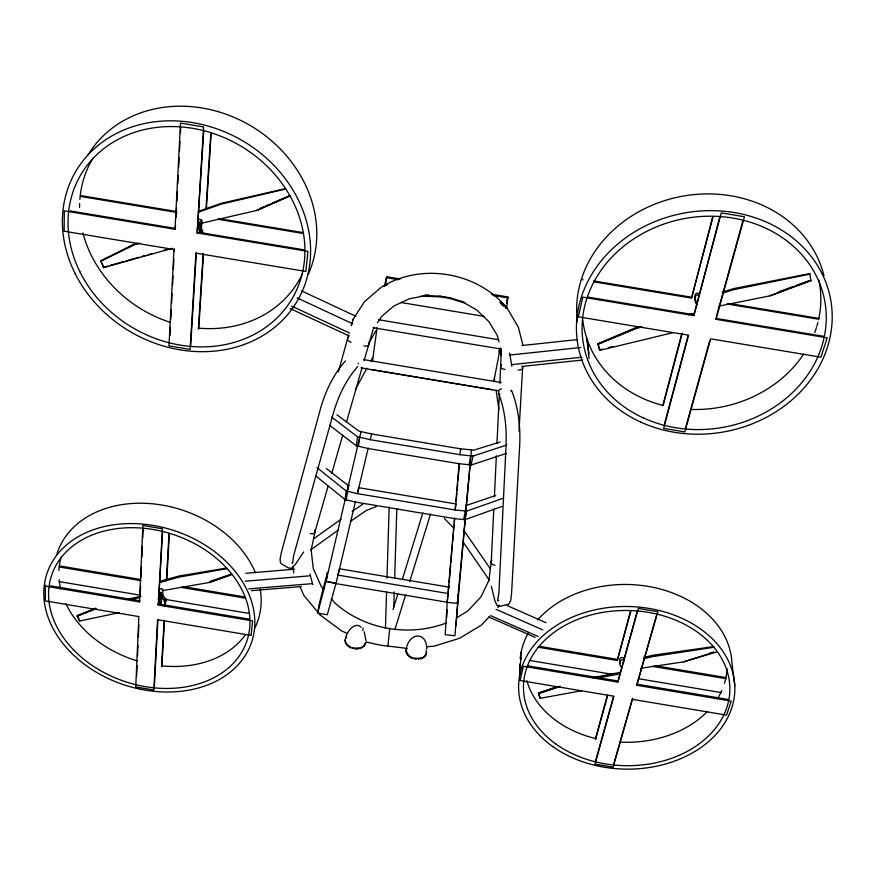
<?xml version="1.0" encoding="UTF-8"?>
<svg xmlns="http://www.w3.org/2000/svg" width="876" height="876" viewBox="0 0 876 876"><rect width="100%" height="100%" fill="white"/><g stroke="black" fill="none" stroke-linecap="round" stroke-linejoin="round"><path stroke-width="1.31" d="M45.344 586.132L45.344 600.903L138.857 616.584L135.747 686.97L153.837 690.003L157.56 619.715L251.149 635.407L252.573 620.876L158.337 605.075L162.389 528.743L142.876 525.48L139.503 601.922L45.344 586.132L45.87 585.08M365.96 640.695L364.186 631.727M582.836 280.002L582.847 279.126M824.25 336.417L715.889 318.382L716.031 319.324L827.207 337.818L820.9 357.2L710.633 338.837L684.846 431.912L663.658 428.375L688.58 335.169L578.401 316.827L578.412 315.897M385.44 628.596L386.579 591.694M386.995 578.029L389.185 506.952M393.773 606.991L394.233 591.957M394.66 578.28L396.828 508.573M501.313 350.52L499.878 383.338M581.609 690.748L540.153 698.303L538.499 693.047L557.465 686.445M540.153 698.303L538.499 693.047L559.983 686.269M136.59 676.392L137.061 665.563M137.488 656.091L137.97 645.273M138.32 637.148L138.868 624.971M140.116 596.753L140.598 585.836M140.959 577.656L141.441 566.739M141.868 557.191L142.35 546.274M142.711 538.083L143.138 528.535M495.017 565.239A4.041 2.431 5.5 0 1 491.206 562.436L493.79 509.109M494.382 496.812L496.374 455.794M496.966 443.486L499.353 394.277M175.014 229.282L180.5 123.089L203.593 126.921L197.166 232.961L307.969 251.401L305.844 271.45L195.939 253.153L190.103 349.393L168.98 345.867L173.963 249.496L64.145 231.209L64.309 210.853L175.014 229.282L175.616 225.723M169.922 335.453L170.349 327.306M170.776 319.171L171.269 309.677M171.619 302.899L172.112 293.405M172.528 285.258L173.021 275.765M173.371 268.987L173.864 259.493M174.291 251.357L174.434 248.642M176.043 217.566L176.536 208.039M176.886 201.239L177.39 191.713M177.806 183.555L178.233 175.397M178.66 167.239L179.153 157.713M179.503 150.913L179.996 141.386M180.423 133.229L180.708 127.787M154.384 686.193L157.91 619.989M158.337 605.075L162.597 531.798M161.556 666.439L164.119 620.843M164.951 606.093L165.717 598.352L165.334 605.185M166.363 580.832L169.013 533.572M161.874 666.68L164.491 620.219M166.769 579.803L169.353 533.911M518.997 431.025L522.676 367.055A4.391 2.157 2.7 0 0 522.567 366.486M519.851 674.651L521.132 652.16M521.319 659.059L521.384 657.964M190.694 345.757L196.377 252.299M197.166 232.961L203.714 131.608M198.786 223.325C201.217 222.865 197.571 223.807 199.476 224.015M200.002 233.158L200.593 223.599A1.358 1.183 30.6 0 0 199.356 222.165A1.445 1.259 30.6 0 1 200.593 223.676M316.05 476.172L345.089 499.638L355.404 502.047L454.414 518.603L447.22 602.338L445.194 634.717L454.918 635.735L471.43 449.892L460.677 448.84L371.588 433.97L358.93 431.101L336.942 414.808M446.683 617.744L447.198 609.587M198.348 329.277L203.177 253.372M205.991 209.09L210.809 133.207M198.764 328.39L203.506 253.898M206.418 208.291L211.16 133.831M522.676 367.055L522.6 368.128A4.402 2.168 2.7 0 1 518.034 370.055M455.958 625.563L458.323 594.322L457.349 603.4L447.22 602.338M447.975 593.512L337.994 575.105L339.439 568.798L448.786 587.106L447.231 602.25L335.957 583.613L326.036 581.314L361.065 431.463M357.616 446.059L368.161 448.534L459.134 463.733L455.159 509.974L465.714 511.047L470.127 464.357M448.709 587.949L448.939 585.256M449.169 582.562L450.68 565.064M450.91 562.37L452.421 544.861M452.651 542.167L453.341 534.086M453.582 531.393L454.151 524.658M454.392 521.965L454.732 517.935M456.177 501.236L456.878 493.1M457.108 490.396L457.688 483.618M457.918 480.902L459.44 463.284M465.167 518.997L457.349 603.4M491.206 562.436L491.316 561.22A4.041 2.431 5.5 0 1 491.962 560.06M506.711 308.264L507.828 296.909L491.688 294.226M465.583 508.54L466.01 504.915L467.258 505.123L495.761 495.531M491.316 561.22L488.874 580.635L489.06 580.032L481.012 596.841L467.751 611.032L456.681 617.766M346.239 491.042L345.089 499.638L346.338 499.846L347.498 491.261L346.239 491.042L317.068 467.653M506.667 445.074L472.865 456.089L459.911 454.688L460.677 448.84M200.122 230.541L200.232 229.83M200.319 230.3L200.308 229.994M202.553 230.946L202.663 230.235M202.641 230.421L202.706 230.848M161.436 598.407L161.272 599.195L161.359 598.516M163.505 598.757L163.352 599.534L163.549 598.921M357.539 436.828L359.686 437.19L358.448 446.202L356.313 445.84L357.539 436.828L331.763 417.162M372.431 361.47L377.085 327.624M385.582 284.361L386.502 277.714L398.624 279.729M386.185 280.824L386.754 276.761L400.201 278.995M346.644 637.06C341.465 641.823 350.652 647.802 352.918 648.328M357.999 648.196C355.415 647.386 353.455 650.08 357.211 648.711A2.475 0.624 85.4 0 0 357.999 648.196C361.383 647.901 365.522 646.072 365.796 642.228A2.442 1.861 0.4 0 1 364.832 643.575M362.839 630.556L363.212 628.114M326.014 581.423L336.034 583.197L327.317 614.755L317.692 613.08L326.014 581.423L327.46 572.433L319.444 603.06M420.721 296.219L439.861 296.767L439.971 296.11L450.023 297.774L464.357 302.242M317.692 613.08L319.116 604.33M444.888 297.599L444.997 296.942M420.13 658.555A2.475 1.139 73.6 0 0 421.542 657.953C424.696 657.186 427.554 653.912 426.086 650.594M465.539 303.304L449.914 298.442L450.023 297.774M406.727 650.397A2.442 1.851 22.3 0 1 406.234 648.788C405.314 654.394 411.687 658.96 416.023 658.927M421.542 657.953L416.396 658.423L416.056 659.19M470.719 455.739L469.054 464.674L471.189 465.025L506.186 453.472M471.189 465.025L472.865 456.089M503.481 498.148L466.547 511.157L464.937 519.676L454.414 518.603M506.81 302.297L507.828 296.909M506.733 303.173L507.73 297.895L492.914 295.42M498.948 351.988L499.451 349.338M493.801 381.706L500.185 348.133M510.949 391.167L511.146 390.203M161.053 599.031L160.79 599.71L161.228 597.947M314.966 529.728A4.041 2.431 13.5 0 1 315.185 531.031L311.1 550.358L311.133 549.723L313.258 568.447L321.218 586.405L323.715 589.449M578.401 316.827L582.737 297.139L693.814 315.623L721.277 212.901L744.447 216.755L716.031 319.324M359.675 437.223L370.263 439.708L371.588 433.97M335.957 583.613L355.525 501.335M368.227 448.052L357.408 493.637L347.071 491.217L348.495 485.293M389.743 628.453L387.871 646.028M347.783 490.078L348.922 485.337L347.673 485.129L326.332 468.529M326.036 581.314L326.628 578.839M384.235 286.561L386.754 276.761M310.323 533.593A4.041 2.431 13.5 0 0 314.867 532.214L315.185 531.031M662.727 405.752L681.824 333.526M593.578 281.787L691.536 298.092L712.593 217.117M663.154 405.413L682.273 333.132M691.536 298.092L713.086 216.635M664.632 423.426L688.12 335.53M693.814 315.623L719.711 217.314M595.603 738.139L607.353 695.402M537.984 647.189L617.273 660.482L630.512 611.12M595.614 739.278L607.725 695.226M617.273 660.482L630.906 610.9M338.366 371.862L348.615 335.004M685.831 426.962L709.768 340.512M716.25 317.068L742.804 221.146M595.757 760.302L613.518 696.387M613.901 763.346L632.625 698.227L613.178 767.135L595.034 764.091L613.901 696.234L520.103 680.51L523.388 666.275L617.832 682.108L637.18 611.24M617.832 682.108L638.319 608.404L657.898 611.689L636.732 685.273L731.241 701.118L726.533 715.123L632.669 699.387M351.199 325.85L353.083 319.335L364.372 301.815L381.082 287.35C420.995 262.263 477.54 271.801 507.226 308.352M352.678 320.616L352.973 319.587M314.867 532.214L328.029 486.377M331.785 473.281L342.68 435.295M346.447 422.199L362.226 367.197M364.109 360.649L373.121 329.431L374.556 327.252M636.732 685.273L656.321 615.817M345.856 637.104C347.159 631.421 355.218 621.073 361.175 627.369M393.039 609.608L397.868 593.939M402.292 579.562L422.823 512.931M394.868 629.691L405.697 594.552M409.716 581.544L430.576 513.862M406.584 647.276C410.483 631.859 427.203 632.143 426.743 649.335M199.838 230.804L199.553 231.341L200.035 228.997M198.502 223.719L198.534 224.355M163.254 605.119L164.918 604.298L164.502 601.275L165.345 599.064L162.607 594.563M159.673 604.571L160.932 601.33L160.899 602.173A1.215 0.92 18.4 0 1 159.969 602.929M158.184 599.381L159.476 594.476M139.503 601.922L139.93 600.848L49.899 585.759M119.18 612.663L79.574 621.04L77.92 616.868M79.574 621.04L77.274 615.697L95.659 608.163M497.94 607.605L499.145 605.163M197.483 230.695L200.254 224.311A1.445 1.259 30.6 0 0 198.929 222.789M197.429 227.431L198.491 225.439L198.075 224.639M366.945 368.128L355.459 389.382A5.387 4.522 28.8 0 0 355.952 388.32M370.767 361.043L372.683 357.496M368.599 343.753L375.76 330.832M137.893 243.2L134.006 244.294L100.828 260.84L103.477 267.662L107.737 266.03M377.414 322.883L381.717 316.335L393.959 305.965L409.169 298.825L426.448 295.486M303.611 552.022L295.343 564.451L291.533 568.185L288.489 567.987L281.284 563.739L280.32 562.195L280.112 558.833L281.47 552.055L320.539 408.545C325.5 391.178 333.329 374.424 345.472 360.868M357.758 366.486C345.921 379.823 338.267 396.346 333.537 412.563L293.624 555.669L292.529 563.662L292.102 563.005M165.356 602.557L165.958 600.706L165.345 599.064M489.52 616.518L481.077 625.344L459.571 638.254L434.354 646.116L426.251 646.806M200.965 221.212L200.473 220.248M310.739 549.876L338.245 530.144M350.345 521.461L365.982 510.653L376.341 506.525M313.586 538.86L341.18 519.161M352.229 511.277L362.916 504.116M160.899 593.643C161.031 596.403 157.888 592.515 160.954 593.457M160.505 594.355L160.166 594.366M100.488 261.366L133.557 245.05L140.138 243.232M133.557 245.05L100.828 260.84L103.817 267.136M201.546 223.216L256.723 210.437L289.693 195.786L272.086 203.265M256.723 210.437L290.635 195.753M259.57 208.619L263.326 207.021M265.822 205.948L269.578 204.338M673.469 332.53L599.797 350.345L597.958 344.224L635.483 328.62L642.119 327.033M172.353 248.291L103.477 267.662M76.968 616.354L96.502 608.535M635.483 328.62L597.958 344.224M719.119 306.096L770.059 295.814L809.544 280.681M77.274 615.697L96.207 608.481M770.059 295.814L810.979 280.758L809.742 273.575L733.989 288.543L722.514 291.993M162.903 590.555L209.441 582.452L231.658 574.273M778.83 291.752L792.9 286.66M795.463 285.74L809.533 280.649M198.567 212.189L220.894 204.207L285.51 189.085M501.762 506.547L464.937 519.676L463.689 519.468L465.287 510.949L466.547 511.157M198.534 224.212L199.345 224.409L199.389 223.698M198.261 211.434L221.376 203.287L285.751 188.548M209.441 582.452L231.144 574.875M209.769 581.489L231.395 574.13M538.466 693.759L559.972 686.499M640.783 668.278L683.477 661.873L713.787 652.237M446.333 622.956C409.07 637.279 363.978 629.581 334.38 602.458L331.216 598.56M500.119 441.986L473.566 450.242L471.43 449.892M722.689 293.099L734.176 289.573L809.895 274.133L809.742 273.575M683.477 661.873L716.393 652.116M709.691 653.299L713.633 652.171M159.443 582.639L178.923 577.131L227.234 568.633M110.343 265.308L123.417 261.639M126.034 260.906L139.098 257.248M141.715 256.515L145.635 255.42M148.252 254.686L152.172 253.591M163.932 250.295L167.864 249.189M160.198 593.665L160.352 593.786M160.001 602.776L160.669 602.042L160.078 601.451M159.99 581.259L179.372 575.937L226.15 568.108M498.685 600.246L497.557 600.903L498.893 592.975L506.098 444.8C506.7 426.579 504.904 410.067 498.597 393.236M640.728 326.474L635.439 327.777L597.947 343.644L599.797 350.345M688.372 314.692L693.661 313.389M599.786 349.754L602.414 349.108M608.984 347.498L612.937 346.535M643.783 658.763L652.916 656.551L713.896 647.298M643.718 657.394L652.85 655.259L713.754 646.576M126.549 599.458L141.047 596.227M131.334 599.491L139.218 597.815M491.359 586.307L494.874 600.739L497.141 605.502L499.167 606.422L508.868 604.232L510.752 600.367L511.573 593.523L519.709 444.92C520.519 426.546 518.45 407.898 511.661 390.685M592.636 677.685L620.482 672.297M596.644 678.199L620.537 673.797M521.866 345.549L577.426 339.581M509.69 352.984A5.53 0.58 84.1 0 0 509.974 355.032L580.668 347.498M509.974 355.032L511.529 364.635L581.96 357.211M521.757 366.431L582.529 360.036M245.817 573.298L294.577 569.181M245.192 581.215L310.411 575.773L312.469 583.635A4.949 1.226 85.7 0 0 312.765 584.544M248.817 588.88L312.469 583.635M251.434 590.665L301.421 586.559M161.655 589.471L162.334 589.909M425.199 294.894L429.196 295.004M423.557 295.639L439.971 296.11M459.134 463.733L469.908 464.817M407.329 648.415L380.622 645.229L366.453 642.075M81.358 195.698L176.229 211.477M219.274 218.639L303.523 232.655M593.567 280.911L691.427 297.194M729.248 303.49L819.148 318.448M80.789 196.476L177.105 212.507M217.522 219.23L303.205 233.487M726.719 303.939L818.064 319.138M198.096 219.099L200.757 219.547A1.358 1.183 30.7 0 1 201.984 220.971L201.305 231.932A1.347 1.172 30.1 0 1 201.097 232.512M70.288 210.941L175.485 228.439M197.604 232.129L304.235 249.868M588.092 297.117L693.693 314.681M439.861 296.767L449.914 298.442M401.088 302.538L484.121 316.367M378.476 319.718L498.51 339.724M373.056 327.701L501.061 349.031M363.671 359.609L501.181 382.538M360.934 367.843L498.411 390.762M371.315 369.595L492.279 389.765M370.263 439.708L459.911 454.688M59.71 565.951L140.029 579.408M182.613 586.537L244.229 596.863M539.375 646.324L617.252 659.365M654.591 665.629L725.81 677.564M59.207 566.969L140.937 580.657M180.883 587.358L245.247 598.133M651.974 666.297L725.941 678.681M159.344 588.541L161.885 588.968A1.139 0.865 18.6 0 1 162.958 590.041L162.52 598.023A1.139 0.865 18.4 0 1 162.345 598.439M59.108 581.587L140.291 595.198M165.323 599.392L249.222 613.452M529.334 660.405L612.094 674.279M638.527 678.714L721.353 692.587M158.753 604.002L248.861 619.113M527.494 665.815L617.799 680.959M636.677 684.123L728.405 699.497M413.713 657.953L416.396 658.423M352.623 647.703L355.306 648.185M490.56 615.62L538.094 636.491M488.885 617.065L535.072 637.334M162.476 604.966L159.629 602.622M507.248 605.634L546.011 622.726M496.057 609.324L542.77 629.877M347.192 633.403L341.509 630.851L320.266 615.072M291.631 306.096L349.59 333.044M290.241 308.604L349.261 336.023M301.607 290.92L355.864 316.269M297.15 297.906L352.831 323.857M699.366 293.635C692.423 290.788 694.756 302.319 696.869 305.1M699.628 295.519C696.694 293.296 693.704 297.347 695.161 300.129M461.575 301.344L476.883 310.104L489.038 321.799L497.349 335.607L499.002 341.936M624.457 660.843C620 657.044 618.062 664.807 621.686 667.337M624.38 658.5C622.792 656.507 619.058 657.679 619.77 660.438M329.584 425.276L356.313 445.84M500.535 302.767L502.572 305.571M444.384 518.461L453.385 527.801M320.123 614.941L303.928 595.483L299.931 586.756M463.47 529.838L490.44 568.929M463.349 542.31L489.399 580.273M162.454 597.881L164.502 601.275M507.357 308.505L518.362 327.241L522.939 345.21M201.83 230.979L203.079 233.41M695.336 299.472L697.044 304.443M810.815 280.189L810.979 280.758M500.667 348.265L501.324 350.794M198.775 223.26L198.447 223.96M589.055 358.558L586.92 338.563L589.044 353.904M500.338 351.605L500.984 355.634M494.261 378.202L494.655 380.896M496.068 390.324L498.882 409.158M292.934 566.586L293.734 572.992M734.789 685.93L731.942 662.957A106.062 80.614 0.9 0 0 654.865 587.708A106.062 80.614 0.9 0 0 537.645 619.89M158.348 603.728L158.49 605.031L158.753 601.746L161.326 594.289A1.226 0.931 18.6 0 0 160.188 593.151M620.022 661.249L620.088 663.592M499.933 301.979A13.052 5.99 10.2 0 1 505.813 308.177M502.353 304.005A13.041 5.99 10.2 0 1 505.649 308.034M500.218 303.074A11.377 5.223 10.2 0 1 502.923 305.056M503.514 305.779A11.377 5.223 10.2 0 1 503.919 306.501M385.363 285.806A13.041 5.979 8.4 0 1 387.378 284.777M260.205 589.22A105.865 80.395 18.8 0 1 254.785 628.158M56.502 555.45A105.865 80.395 18.8 0 1 151.417 503.7A105.865 80.395 18.8 0 1 255.409 572.751M245.51 634.607A101.047 76.727 18.8 0 1 161.841 665.848M137.039 660.854A101.047 76.727 18.8 0 1 65.864 603.608M60.652 588.836A101.047 76.727 18.8 0 1 59.13 579.748M58.9 570.539A101.047 76.727 18.8 0 1 61.079 557.18M160.615 602.075A1.139 0.865 18.4 0 0 161.217 601.407L161.655 593.413A1.15 0.865 18.6 0 0 160.582 592.34A1.215 0.92 18.6 0 1 161.644 593.468M161.217 601.352A1.215 0.92 18.4 0 1 160.834 601.954M88.049 154.899A125.465 109.029 30.9 0 1 246.167 123.231A125.465 109.029 30.9 0 1 308.243 274.374M302.527 273.542A119.76 104.047 30.9 0 1 198.961 328.161M170.097 322.28A119.76 104.047 30.9 0 1 82.935 232.961M79.585 207.502A119.76 104.047 30.9 0 1 79.639 203.517M79.858 199.52A119.76 104.047 30.9 0 1 92.922 158.293M577.415 321.788A125.542 109.489 -10.8 0 1 681.747 196.334A125.542 109.489 -10.8 0 1 823.966 275.852M818.896 280.265A119.826 104.496 -10.8 0 1 818.545 319.773M817.921 322.357A119.826 104.496 -10.8 0 1 816.87 326.19M816.476 327.46A119.826 104.496 -10.8 0 1 814.757 332.519M803.697 354.101A119.826 104.496 -10.8 0 1 690.529 409.41M662.65 405.369A119.826 104.496 -10.8 0 1 582.792 319.992M511.836 366.267A5.508 0.58 84.1 0 1 511.529 364.635M358.196 363.19A2.19 1.818 37 0 1 358.262 363.945M501.422 388.944A2.179 1.818 -16.8 0 0 498.937 390.674L498.575 392.514A2.179 1.818 -16.8 0 0 499.802 394.386M368.347 342.363A4.391 2.157 16.3 0 1 368.884 343.885L368.621 344.936A4.391 2.168 16.3 0 1 363.847 345.834M351.145 342.22A4.402 2.168 16 0 1 347.509 338.924L347.794 337.884A4.391 2.157 16 0 1 348.1 337.38M501.477 364.81A4.391 2.157 2.4 0 0 500.787 365.85L500.678 366.935A4.391 2.157 2.4 0 0 504.85 369.333M310.411 575.773A4.971 1.237 85.6 0 1 310.071 574.032M520.508 673.064A106.062 80.614 0.9 0 1 519.906 663.931M520.169 658.664A106.062 80.614 0.9 0 1 528.228 633.151M727.047 668.585A101.233 76.935 0.9 0 1 724.518 683.269M721.813 690.496A101.233 76.935 0.9 0 1 718.189 697.493M707.085 711.794A101.233 76.935 0.9 0 1 619.945 742.114M596.184 738.72A101.233 76.935 0.9 0 1 526.848 680.685M360.518 647.725A2.475 1.062 74.4 0 1 359.664 648.645M362.686 646.817A2.464 1.423 61.3 0 1 361.372 647.802M345.582 639.316A2.442 1.84 24.6 0 1 345.56 638.615M345.516 641.659A2.442 1.861 1 0 1 345.144 640.356M346.392 643.74A2.453 1.763 -20.9 0 1 345.44 642.163M347.958 645.294A2.464 1.533 -38.7 0 1 346.414 643.915M365.423 643.98A2.442 1.84 24 0 1 363.978 645.338M349.031 646.63A2.475 1.215 -52.8 0 1 348.024 645.492M350.783 647.692A2.475 0.799 -64.5 0 1 350.137 646.784M364.361 645.546A2.453 1.697 44.8 0 1 363.047 646.718M423.645 657.044A2.464 1.489 60 0 1 421.816 657.821M406.858 652.335A2.442 1.861 -1.3 0 1 405.916 650.539M426.502 652.412A2.442 1.851 -1.9 0 1 426.108 653.255M407.69 654.065A2.453 1.73 -22.9 0 1 406.3 652.368M408.566 655.522A2.464 1.478 -40.1 0 1 407.362 654.131M426.218 654.164A2.453 1.861 21.7 0 1 425.221 655.379M425.243 655.752A2.464 1.73 43 0 1 423.612 656.901M410.143 656.77A2.475 1.139 -53.7 0 1 409.037 655.719M411.873 657.81A2.475 0.712 -65 0 1 411.205 657.022M419.067 658.434A2.475 0.723 84.9 0 1 418.334 659.201M197.998 223.577L198.655 224.869L199.969 224.398L199.301 223.106L197.998 223.577M200.035 230.016C199.838 234.122 201.097 226.457 200.035 230.016M161.173 598.866C161.151 601.692 162.071 595.264 161.173 598.866M455.936 503.952L455.159 509.974L357.408 493.637L358.777 487.702L455.936 503.952M70.562 652.171A107.934 81.096 18.6 0 0 249.507 647.583A107.934 81.096 18.6 0 0 127.841 523.618A107.934 81.096 18.6 0 0 70.562 652.171M74.241 650.55A103.018 77.395 18.6 0 0 244.973 645.93A103.018 77.395 18.6 0 0 128.63 527.746A103.018 77.395 18.6 0 0 74.241 650.55M74.799 272.907A128.323 110.737 30.2 0 0 289.19 312.743A128.323 110.737 30.2 0 0 195.501 123.133A128.323 110.737 30.2 0 0 74.799 272.907M79.946 271.867A122.476 105.678 30.2 0 0 284.601 309.567A122.476 105.678 30.2 0 0 194.844 128.717A122.476 105.678 30.2 0 0 79.946 271.867M640.378 421.936A128.4 111.219 -10.2 0 0 832.2 316.816A128.4 111.219 -10.2 0 0 640.312 228.559A128.4 111.219 -10.2 0 0 640.378 421.936M643.378 417.94A122.552 106.138 -10.1 0 0 826.254 317.309A122.552 106.138 -10.1 0 0 642.885 233.399A122.552 106.138 -10.1 0 0 643.378 417.94M552.778 746.582A108.131 81.315 1 0 0 732.007 707.151A108.131 81.315 1 0 0 595.384 609.751A108.131 81.315 1 0 0 552.778 746.582M556.194 744.261A103.215 77.614 1 0 0 727.179 706.417A103.215 77.614 1 0 0 596.556 613.616A103.215 77.614 1 0 0 556.194 744.261"/></g></svg>
